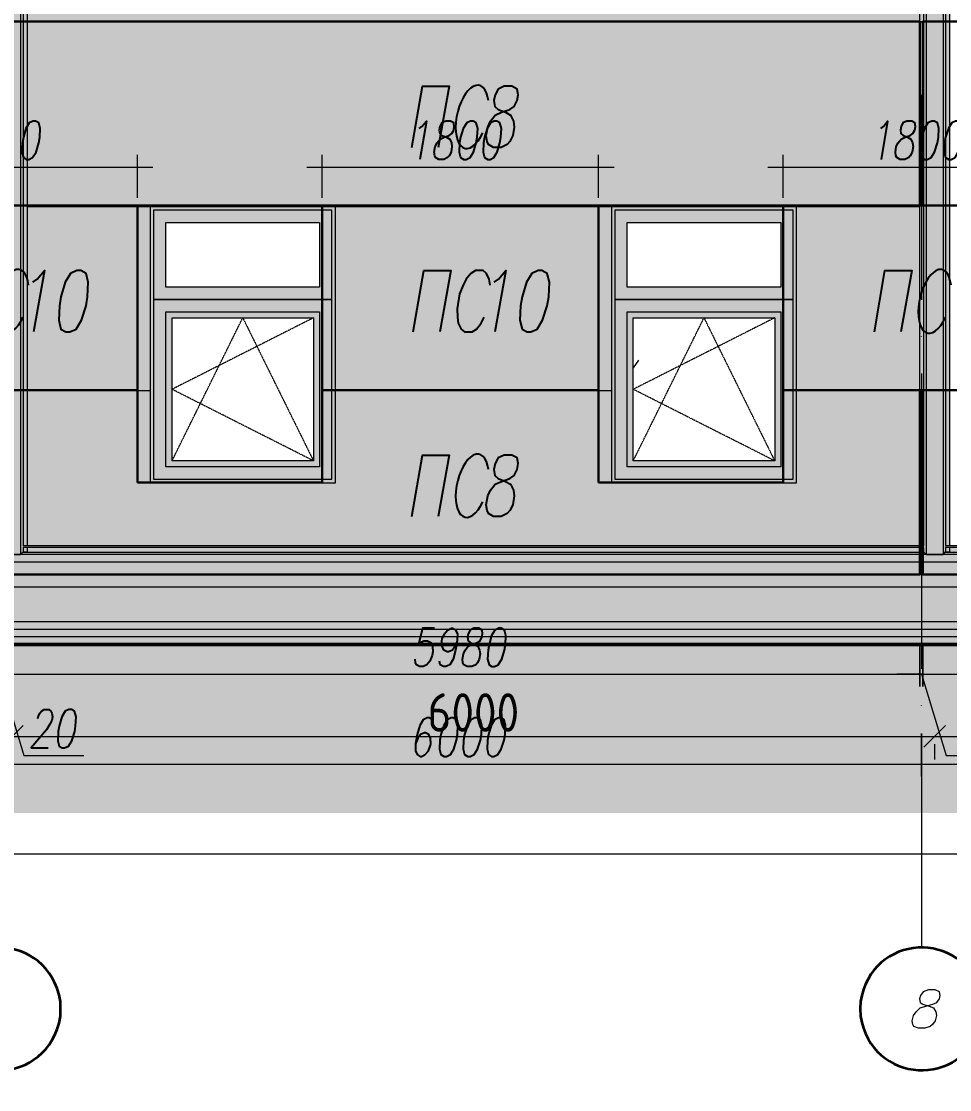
# Model space of a CAD drawing. Header units: millimetres. Extents: x 148937 to 2048786, y 870 to 351006.
# Drawn here: x 537531 to 543569, y 296877 to 303826 of the extents above; entities that cross this region are included whole.
import ezdxf

# ---------------------------------------------------------------- set-up
doc = ezdxf.new("R2010")
doc.units = ezdxf.units.MM
doc.linetypes.add('_ШТР__2__1_', pattern=[3, 2, -1])
doc.layers.get('Defpoints').update_dxf_attribs({"color": 4})
doc.layers.add('PDF _Геометрия', color=7, linetype='Continuous')
doc.layers.add('PDF _Сплошная заливка', color=7, linetype='Continuous', true_color=0x007eff)
for name, color, linetype, lineweight, true_color in [('Каркас_Импост', 7, 'Continuous', 9, 0x0080c0), ('Линии', 7, 'Continuous', 9, 0x00a600), ('Монтажный зазор', 7, 'Continuous', 9, 0x808040), ('Окна', 7, 'Continuous', 9, 0x0080c0), ('Открывание', 7, '_ШТР__2__1_', 9, 0x373737)]:
    doc.layers.add(name, color=color, linetype=linetype, lineweight=lineweight, true_color=true_color)
for name, color, linetype, lineweight in [('Обобщенные модели', 7, 'Continuous', 18), ('Перекрытия', 7, 'Continuous', 18), ('Размеры', 7, 'Continuous', 9), ('Стены', 7, 'Continuous', 18), ('Элементы узлов', 7, 'Continuous', 18)]:
    doc.layers.add(name, color=color, linetype=linetype, lineweight=lineweight)
doc.styles.add('GOST Common_1', font='GOST Common.ttf', dxfattribs={"width": 0.9, "height": 250})
doc.dimstyles.new('Основной_2_5_мм', dxfattribs={"dimscale": 304.8, "dimtxt": 251.428749, "dimasz": 0.463911, "dimexe": 0.492126, "dimexo": 0.492126, "dimgap": 0.098425, "dimtad": 1, "dimdec": 3, "dimrnd": 0.001, "dimdsep": 46, "dimtxsty": 'GOST Common_1', "dimblk1": 'OBLIQUE', "dimblk2": 'OBLIQUE', "dimsah": 1, "dimcen": 0.09, "dimdle": 0.492126, "dimazin": 2, "dimtfac": 1, "dimtdec": 4, "dimtix": 1, "dimtmove": 0, "dimatfit": 3, "dimfxl": 1, "dimtvp": 1, "dimtolj": 1, "dimtzin": 0, "dimlwd": 20, "dimlwe": 20, "dimarcsym": 2})

# ---------------------------------------------------------------- blocks, each defined once
blk = doc.blocks.new('102_Окно_1Створка_Ф_ГОСТ23166-99 - 1160х1750_1170_h-V9-_О__Ф__1-10__Южный')
at = {"layer": 'Каркас_Импост', "true_color": 0xf7fbf5}
h = blk.add_hatch(color=7, dxfattribs=at)
h.paths.add_polyline_path([(28040, 2095), (29080, 2095), (29080, 2675), (27920, 2675), (27920, 2095), (28000, 2095)], flags=0)
h.paths.add_polyline_path([(28000, 2175), (28000, 2595), (29000, 2595), (29000, 2175), (28040, 2175)], flags=0)
h = blk.add_hatch(color=7, dxfattribs=at)
h.paths.add_polyline_path([(28000, 925), (29080, 925), (29080, 2095), (27920, 2095), (27920, 925), (27970, 925)], flags=0)
h.paths.add_polyline_path([(28000, 1005), (28000, 2015), (29000, 2015), (29000, 1005), (28040, 1005)], flags=0)
h = blk.add_hatch(color=7, dxfattribs=at)
h.paths.add_polyline_path([(28000, 1005), (29000, 1005), (29000, 2015), (28000, 2015), (28000, 1222.3)], flags=0)
h.paths.add_polyline_path([(28960, 1045), (28040, 1045), (28040, 1975), (28960, 1975), (28960, 1518.8)], flags=0)
at = {"layer": 'Монтажный зазор', "true_color": 0x7f7f7f}
h = blk.add_hatch(color=8, dxfattribs=at)
h.paths.add_polyline_path([(29075, 900), (29100, 900), (29100, 2700), (27900, 2700), (27900, 900), (29030, 900)], flags=0)
h.paths.add_polyline_path([(27925, 925), (27920, 925), (27920, 2675), (29080, 2675), (29080, 925), (27970, 925)], flags=0)
at = {"layer": 'Каркас_Импост', "color": 7}
for p, q in [((27920, 2675), (27920, 2095)), ((29080, 2675), (27920, 2675)), ((29080, 2095), (29080, 2675)), ((28000, 2595), (29000, 2595)), ((28000, 2175), (28000, 2595)), ((29000, 2595), (29000, 2175)), ((29000, 2175), (28000, 2175)), ((27920, 2095), (29080, 2095)), ((27920, 2095), (27920, 925)), ((29080, 2095), (27920, 2095)), ((29080, 925), (29080, 2095)), ((28000, 2015), (29000, 2015)), ((28000, 1005), (28000, 2015)), ((28040, 1975), (28960, 1975)), ((28040, 1045), (28040, 1975)), ((28960, 1975), (28960, 1045)), ((29000, 2015), (29000, 1005)), ((28960, 1045), (28040, 1045)), ((29000, 1005), (28000, 1005)), ((27920, 925), (29080, 925))]:
    blk.add_line(p, q, dxfattribs=at)
at = {"layer": 'Открывание', "color": 7}
for p, q in [((28040, 1045), (28500, 1975)), ((28960, 1975), (28040, 1510)), ((28500, 1975), (28960, 1045)), ((28960, 1045), (28040, 1510))]:
    blk.add_line(p, q, dxfattribs=at)
blk = doc.blocks.new('102_Окно_1Створка_Ф_ГОСТ23166-99 - 1160х1750_1170_h-V10-_О__Ф__1-10__Южный')
at = {"layer": 'Каркас_Импост', "true_color": 0xf7fbf5}
h = blk.add_hatch(color=7, dxfattribs=at)
h.paths.add_polyline_path([(31960, 2095), (32080, 2095), (32080, 2675), (30920, 2675), (30920, 2095), (31574, 2095)], flags=0)
h.paths.add_polyline_path([(32000, 2175), (31000, 2175), (31000, 2595), (32000, 2595), (32000, 2396.7)], flags=0)
h = blk.add_hatch(color=7, dxfattribs=at)
h.paths.add_polyline_path([(32080, 925), (32080, 2095), (30920, 2095), (30920, 925), (32062.9, 925)], flags=0)
h.paths.add_polyline_path([(31000, 1005), (31000, 2015), (32000, 2015), (32000, 1005), (31040, 1005)], flags=0)
h = blk.add_hatch(color=7, dxfattribs=at)
h.paths.add_polyline_path([(31000, 1005), (32000, 1005), (32000, 2015), (31000, 2015), (31000, 1222.3)], flags=0)
h.paths.add_polyline_path([(31960, 1045), (31040, 1045), (31040, 1975), (31960, 1975), (31960, 1500)], flags=0)
at = {"layer": 'Монтажный зазор', "true_color": 0x7f7f7f}
h = blk.add_hatch(color=8, dxfattribs=at)
h.paths.add_polyline_path([(32030, 900), (32100, 900), (32100, 2700), (30900, 2700), (30900, 900), (32000, 900)], flags=0)
h.paths.add_polyline_path([(30925, 925), (30920, 925), (30920, 2675), (32080, 2675), (32080, 925), (30928, 925)], flags=0)
at = {"layer": 'Открывание', "linetype": 'Continuous'}
h = blk.add_hatch(dxfattribs=at)
h.set_pattern_fill('FP_1', style=0, pattern_type=2)
h.set_pattern_definition([(236.31, (995.8, 1244.6), (-1777.996, -3556.002), [641.07, -5769.6]), (236.31, (1031.34, 1137.9), (-1777.996, -3556.002), [384.64, -6026.03]), (236.31, (818, 1137.9), (-1777.996, -3556.002), [384.64, -6026.03])])
h.paths.add_polyline_path([(31960, 1045), (31960, 1975), (31040, 1975), (31040, 1045), (31574, 1045)], flags=0)
at = {"layer": 'Каркас_Импост', "color": 7}
for p, q in [((30920, 2675), (30920, 2095)), ((32080, 2675), (30920, 2675)), ((32080, 2095), (32080, 2675)), ((31000, 2595), (32000, 2595)), ((31000, 2175), (31000, 2595)), ((32000, 2595), (32000, 2175)), ((32000, 2175), (31000, 2175)), ((30920, 2095), (32080, 2095)), ((30920, 2095), (30920, 925)), ((32080, 2095), (30920, 2095)), ((32080, 925), (32080, 2095)), ((31000, 2015), (32000, 2015)), ((31000, 1005), (31000, 2015)), ((31040, 1975), (31960, 1975)), ((31040, 1045), (31040, 1975)), ((31960, 1975), (31960, 1045)), ((32000, 2015), (32000, 1005)), ((31960, 1045), (31040, 1045)), ((32000, 1005), (31000, 1005)), ((30920, 925), (32080, 925))]:
    blk.add_line(p, q, dxfattribs=at)
at = {"layer": 'Открывание', "color": 7}
for p, q in [((31040, 1045), (31500, 1975)), ((31960, 1975), (31040, 1510)), ((31500, 1975), (31960, 1045)), ((31960, 1045), (31040, 1510))]:
    blk.add_line(p, q, dxfattribs=at)
blk = doc.blocks.new('190_ФЭ_Цоколь_Типовой - ФЭ-Ц1_140х80-1285859-_О__Ф__1-10__Южный')
at = {"layer": 'Обобщенные модели', "true_color": 0x9ea0a1}
h = blk.add_hatch(color=253, dxfattribs=at)
h.paths.add_polyline_path([(32865.9, 481.8), (32928, 481.9), (32930.6, 491.4), (27069.4, 491.4), (27072, 481.8), (32720.4, 481.8)], flags=0)
h.paths.add_polyline_path([(20010, 481.8), (20928, 481.9), (20930.6, 491.4), (20000, 491.4), (20000, 481.8)], flags=0)
h.paths.add_polyline_path([(45048, 481.8), (45048, 481.9), (45050.6, 491.4), (39069.4, 491.4), (39072, 481.8), (44492.9, 481.8)], flags=0)
h.paths.add_polyline_path([(21072, 481.8), (26928, 481.9), (26930.6, 491.4), (21069.4, 491.4), (21072, 481.9)], flags=0)
h.paths.add_polyline_path([(38928, 481.8), (38928, 481.9), (38930.6, 491.4), (33069.4, 491.4), (33072, 481.8), (38875.5, 481.8)], flags=0)
h = blk.add_hatch(color=253, dxfattribs=at)
h.paths.add_polyline_path([(20000, 451.8), (20928, 452), (20928, 481.8), (20000, 481.8)], flags=0)
h.paths.add_polyline_path([(45048, 451.8), (45048, 481.8), (39072, 481.8), (39072, 451.8), (44492.9, 451.8)], flags=0)
h.paths.add_polyline_path([(21235.1, 451.8), (26928, 452), (26928, 481.8), (21072, 481.8), (21072, 451.8), (21124.5, 451.8)], flags=0)
h.paths.add_polyline_path([(38928.2, 451.8), (38928, 452), (38928, 481.8), (33072, 481.8), (33072, 451.8), (38928, 451.8)], flags=0)
h.paths.add_polyline_path([(27235.1, 451.8), (32928, 452), (32928, 481.8), (27072, 481.8), (27072, 451.8), (27124.5, 451.8)], flags=0)
for points in [[(45125, 434.8), (45064.7, 435), (45048, 451.8), (39071.8, 451.8), (39055, 435), (38945, 435), (38928, 451.8), (33071.8, 451.8), (33055, 435), (32945, 435), (32928, 451.8), (27071.8, 451.8), (27055, 435), (26945, 435), (26928, 451.8), (21071.8, 451.8), (21055, 435), (20945, 435), (20928, 451.8), (20000, 451.8), (20000, 434.8), (45065, 434.8)], [(20000, 384.8), (45294.9, 384.8), (45294.9, 434.8), (20000, 434.8)], [(33010, 305), (45433.1, 305), (45293.9, 384.8), (20000, 384.8), (20000, 305), (32990, 305)], [(45125, 225), (45433.1, 225), (45433.1, 305), (20000, 305), (20000, 225), (44492.9, 225)]]:
    blk.add_hatch(color=253, dxfattribs=at).paths.add_polyline_path(points, flags=0)
at = {"layer": 'Линии', "color": 7, "lineweight": 18}
for p, q in [((32902, 492.2), (27098, 492.2)), ((38902, 492.2), (33098, 492.2)), ((20000, 225), (45433.1, 225))]:
    blk.add_line(p, q, dxfattribs=at)
at = {"layer": 'Обобщенные модели'}
for p, q in [((32930.6, 491.4), (27069.4, 491.4)), ((38930.6, 491.4), (33069.4, 491.4)), ((45294.9, 434.8), (20000, 434.8)), ((32928, 481.8), (27072, 481.8)), ((27072, 451.8), (32928, 451.8)), ((38928, 481.8), (33072, 481.8)), ((33072, 451.8), (38928, 451.8)), ((45294.9, 384.8), (20000, 384.8)), ((45433.1, 305), (20000, 305))]:
    blk.add_line(p, q, dxfattribs=at)
blk = doc.blocks.new('190_ФЭ_Стена_Стык вертикальный - ФЭ-C1_110-1292203-_О__Ф__1-10__Южный')
at = {"layer": 'Обобщенные модели', "true_color": 0xcfd0cf}
for points in [[(20928, 492.1), (20928, 3900), (20902, 3900), (20902, 492.1)], [(20945, 435), (20945, 3900), (20928, 3900), (20928, 492.1), (20930.6, 491.4), (20928, 481.8), (20928.2, 451.8), (20940.6, 439.4)], [(20990, 435), (21055, 435), (21055, 3900), (20945, 3900), (20945, 435)], [(21055, 435), (21072, 452), (21072, 481.9), (21069.4, 491.4), (21072, 492.1), (21072, 3900), (21055, 3900), (21055, 439.4)], [(21098, 492.1), (21098, 3900), (21072, 3900), (21072, 492.1)]]:
    blk.add_hatch(color=254, dxfattribs=at).paths.add_polyline_path(points, flags=0)
at = {"layer": 'Линии', "color": 7, "lineweight": 18}
for p, q in [((20928, 3900), (20902, 3900)), ((20902, 3900), (20902, 491.4)), ((20945, 3900), (20928, 3900)), ((21055, 3900), (20945, 3900)), ((21072, 3900), (21055, 3900)), ((21098, 3900), (21072, 3900)), ((21098, 3900), (21098, 491.4)), ((20902, 481.9), (20902, 452)), ((20902, 452), (20928, 452)), ((20928, 452), (20945, 435)), ((20945, 435), (21055, 435)), ((21055, 435), (21072, 452)), ((21072, 452), (21098, 452)), ((21098, 481.9), (21098, 452))]:
    blk.add_line(p, q, dxfattribs=at)
at = {"layer": 'Обобщенные модели'}
for p, q in [((20928, 3900), (20928, 491.4)), ((20945, 3900), (20945, 435)), ((21055, 3900), (21055, 435)), ((21072, 3900), (21072, 491.4)), ((20928, 481.9), (20928, 452)), ((21072, 481.9), (21072, 452))]:
    blk.add_line(p, q, dxfattribs=at)
blk = doc.blocks.new('190_ФЭ_Стена_Стык вертикальный - ФЭ-C1_110-1292370-_О__Ф__1-10__Южный')
at = {"layer": 'Обобщенные модели', "true_color": 0xcfd0cf}
for points in [[(20915.9, 3900), (20928, 3900), (20928, 7500), (20902, 7500), (20902, 3900)], [(20928, 3900), (20945, 3900), (20945, 7500), (20928, 7500), (20928, 3925.7)], [(21055, 3900), (21055, 7500), (20945, 7500), (20945, 3900), (21010, 3900)], [(21055, 3900), (21072, 3900), (21072, 7500), (21055, 7500), (21055, 3919.4)], [(21077.4, 3900), (21098, 3900), (21098, 7500), (21072, 7500), (21072, 3900)]]:
    blk.add_hatch(color=254, dxfattribs=at).paths.add_polyline_path(points, flags=0)
at = {"layer": 'Линии', "color": 7, "lineweight": 18}
for p, q in [((20928, 7500), (20902, 7500)), ((20902, 7500), (20902, 3900)), ((20945, 7500), (20928, 7500)), ((21055, 7500), (20945, 7500)), ((21072, 7500), (21055, 7500)), ((21098, 7500), (21072, 7500)), ((21098, 7500), (21098, 3900)), ((20902, 3900), (20928, 3900)), ((20928, 3900), (20945, 3900)), ((20945, 3900), (21055, 3900)), ((21055, 3900), (21072, 3900)), ((21072, 3900), (21098, 3900))]:
    blk.add_line(p, q, dxfattribs=at)
at = {"layer": 'Обобщенные модели'}
for p, q in [((20928, 7500), (20928, 3900)), ((20945, 7500), (20945, 3900)), ((21055, 7500), (21055, 3900)), ((21072, 7500), (21072, 3900))]:
    blk.add_line(p, q, dxfattribs=at)
blk = doc.blocks.new('_Oblique')
at = {"color": 0, "linetype": 'ByBlock', "lineweight": -2}
blk.add_line((-0.5, -0.5), (0.5, 0.5), dxfattribs=at)
blk = doc.blocks.new('*D382')
at = {"layer": 'Defpoints', "color": 0, "transparency": 16777216}
for p in [(531471.1, 299422.6), (537471.1, 299275.4), (537471.1, 299175.4)]:
    blk.add_point(p, dxfattribs=at)
at = {"layer": 'Размеры', "color": 0, "lineweight": 20, "transparency": 16777216}
for p, q in [((531471.1, 299272.6), (531471.1, 299025.4)), ((531321.1, 299175.4), (537621.1, 299175.4)), ((537471.1, 299125.4), (537471.1, 299025.4))]:
    blk.add_line(p, q, dxfattribs=at)
at = {"layer": 'Размеры', "color": 0, "lineweight": 20, "transparency": 16777216, "xscale": 141.4, "yscale": 141.4, "zscale": 141.4, "rotation": 180}
blk.add_blockref('_Oblique', (531471.1, 299175.4), dxfattribs=at)
at = {"layer": 'Размеры', "color": 0, "lineweight": 20, "transparency": 16777216, "xscale": 141.4, "yscale": 141.4, "zscale": 141.4}
blk.add_blockref('_Oblique', (537471.1, 299175.4), dxfattribs=at)
at = {"layer": 'Размеры', "color": 0, "lineweight": 20, "transparency": 16777216, "insert": (534471.1, 299330.4), "char_height": 250, "width": 756.843, "attachment_point": 5, "style": 'GOST Common_1'}
blk.add_mtext('\\A1;6000', dxfattribs=at)
blk = doc.blocks.new('*D383')
at = {"layer": 'Defpoints', "color": 0, "transparency": 16777216}
for p in [(537471.1, 299275.4), (543471.1, 299275.4), (543471.1, 299175.4)]:
    blk.add_point(p, dxfattribs=at)
at = {"layer": 'Размеры', "color": 0, "lineweight": 20, "transparency": 16777216}
for p, q in [((537321.1, 299175.4), (543621.1, 299175.4)), ((537471.1, 299125.4), (537471.1, 299025.4)), ((543471.1, 299125.4), (543471.1, 299025.4))]:
    blk.add_line(p, q, dxfattribs=at)
at = {"layer": 'Размеры', "color": 0, "lineweight": 20, "transparency": 16777216, "xscale": 141.4, "yscale": 141.4, "zscale": 141.4, "rotation": 180}
blk.add_blockref('_Oblique', (537471.1, 299175.4), dxfattribs=at)
at = {"layer": 'Размеры', "color": 0, "lineweight": 20, "transparency": 16777216, "xscale": 141.4, "yscale": 141.4, "zscale": 141.4}
blk.add_blockref('_Oblique', (543471.1, 299175.4), dxfattribs=at)
at = {"layer": 'Размеры', "color": 0, "lineweight": 20, "transparency": 16777216, "insert": (540471.1, 299330.4), "char_height": 250, "width": 756.843, "attachment_point": 5, "style": 'GOST Common_1'}
blk.add_mtext('\\A1;6000', dxfattribs=at)
blk = doc.blocks.new('*D384')
at = {"layer": 'Defpoints', "color": 0, "transparency": 16777216}
for p in [(543471.1, 299275.4), (549471.1, 299275.4), (549471.1, 299175.4)]:
    blk.add_point(p, dxfattribs=at)
at = {"layer": 'Размеры', "color": 0, "lineweight": 20, "transparency": 16777216}
for p, q in [((543321.1, 299175.4), (549621.1, 299175.4)), ((543471.1, 299125.4), (543471.1, 299025.4)), ((549471.1, 299125.4), (549471.1, 299025.4))]:
    blk.add_line(p, q, dxfattribs=at)
at = {"layer": 'Размеры', "color": 0, "lineweight": 20, "transparency": 16777216, "xscale": 141.4, "yscale": 141.4, "zscale": 141.4, "rotation": 180}
blk.add_blockref('_Oblique', (543471.1, 299175.4), dxfattribs=at)
at = {"layer": 'Размеры', "color": 0, "lineweight": 20, "transparency": 16777216, "xscale": 141.4, "yscale": 141.4, "zscale": 141.4}
blk.add_blockref('_Oblique', (549471.1, 299175.4), dxfattribs=at)
at = {"layer": 'Размеры', "color": 0, "lineweight": 20, "transparency": 16777216, "insert": (546471.1, 299330.4), "char_height": 250, "width": 756.843, "attachment_point": 5, "style": 'GOST Common_1'}
blk.add_mtext('\\A1;6000', dxfattribs=at)

msp = doc.modelspace()

# ---------------------------------------------------------------- hatches: boundary and pattern name
at = {"layer": 'Перекрытия', "true_color": 0xb9d0cb}
for points in [[(556866.14665, 299822.64499), (555866.14665, 299872.64499), (531036.14665, 299872.64499), (531036.14665, 299822.64499), (556255.89411, 299822.64499)], [(556866.14665, 299772.69191), (556866.14665, 299822.64499), (531036.14665, 299822.64499), (531036.14665, 299772.69191), (556255.89411, 299772.69191)]]:
    msp.add_hatch(color=9, dxfattribs=at).paths.add_polyline_path(points, flags=0)
at = {"layer": 'Стены', "lineweight": 9, "true_color": 0xcfd0cf}
for points in [[(543373.14665, 303822.64499), (543373.14665, 305022.64499), (542571.14665, 305022.64499), (542571.14665, 304722.64499), (541371.14665, 304722.64499), (541371.14665, 305022.64499), (539571.14665, 305022.64499), (539571.14665, 304722.64499), (538371.14665, 304722.64499), (538371.14665, 305022.64499), (537569.14665, 305022.64499), (537569.14665, 303822.64499), (543337.01944, 303822.64499)], [(540753.2445, 302622.64499), (543373.14665, 302622.64499), (543373.14665, 303822.64499), (537569.14665, 303822.64499), (537569.14665, 302622.64499), (538169.46956, 302622.64499)], [(537766.23961, 300414.8425), (543373.14665, 300414.8425), (543373.14665, 301422.64499), (542571.14665, 301422.64499), (542571.14665, 300822.64499), (541371.14665, 300822.64499), (541371.14665, 301422.64499), (539571.14665, 301422.64499), (539571.14665, 300822.64499), (538371.14665, 300822.64499), (538371.14665, 301422.64499), (537569.14665, 301422.64499), (537569.14665, 300414.8425), (537595.64665, 300414.8425)]]:
    msp.add_hatch(color=254, dxfattribs=at).paths.add_polyline_path(points, flags=0)
h = msp.add_hatch(color=254, dxfattribs=at)
h.paths.add_polyline_path([(541371.14665, 301422.64499), (541371.14665, 302622.64499), (539571.14665, 302622.64499), (539571.14665, 301422.64499), (540753.2445, 301422.64499)], flags=0)
h.paths.add_polyline_path([(537595.64665, 301422.64499), (538371.14665, 301422.64499), (538371.14665, 302622.64499), (537569.14665, 302622.64499), (537569.14665, 301422.64499)], flags=0)
h.paths.add_polyline_path([(543373.14665, 301422.64499), (543373.14665, 302622.64499), (542571.14665, 302622.64499), (542571.14665, 301422.64499), (543346.64665, 301422.64499)], flags=0)
at = {"layer": 'Стены', "true_color": 0x9ea0a1}
msp.add_hatch(color=253, dxfattribs=at).paths.add_polyline_path([(530471.14665, 299922.64499), (555886.14665, 299922.64499), (555886.14665, 300147.64499), (530471.14665, 300147.64499), (530471.14665, 299970.5414)], flags=0)
at = {"layer": 'Стены', "true_color": 0xbabfc5}
msp.add_hatch(color=9, dxfattribs=at).paths.add_polyline_path([(531016.14665, 299822.64499), (531036.14665, 299822.64499), (531036.14665, 299872.64499), (555596.14665, 299872.64499), (555596.14665, 299922.64499), (530481.14665, 299922.64499), (530481.14665, 299872.64499), (531016.14665, 299872.64499)], flags=0)
at = {"layer": 'Элементы узлов', "true_color": 0xffffff}
msp.add_hatch(color=7, dxfattribs=at).paths.add_polyline_path([(507800.14665, 298677.63109), (557756.93578, 298677.63109), (557756.93578, 299774.69191), (507800.14665, 299774.69191)], flags=0)

# ---------------------------------------------------------------- linework, layer by layer
at = {"layer": 'PDF _Геометрия', "color": 152, "lineweight": 30, "true_color": 0x2776bb}
for points in [[(543376.35269, 303825.92493), (543376.35269, 302627.21386), (537397.83511, 302627.21386), (537397.83511, 303825.92493)], [(549376.35112, 303825.92493), (549376.35112, 302627.21386), (543395.68542, 302627.21386), (543395.68542, 303825.92493)], [(538287.20072, 302627.21469), (538287.20072, 301426.35536), (536486.98593, 301426.35536), (536486.98593, 302627.21469)], [(538287.20072, 300826.99908), (538287.20072, 302627.21386), (539488.06004, 302627.21386), (539488.06004, 300826.99908)], [(541286.12695, 302627.21469), (541286.12695, 301426.35536), (539488.06032, 301426.35536), (539488.06032, 302627.21469)], [(541286.12695, 300826.99908), (541286.12695, 302627.21386), (542486.98628, 302627.21386), (542486.98628, 300826.99908)], [(544287.19914, 302627.21469), (544287.19914, 301426.35536), (542486.98436, 301426.35536), (542486.98436, 302627.21469)]]:
    msp.add_lwpolyline(points, close=True, dxfattribs=at)
at = {"layer": 'PDF _Геометрия', "lineweight": 25}
for points in [[(540070.22928, 303005.30185), (540141.12079, 303404.87221), (540312.97901, 303404.87221), (540242.0875, 303005.30185)], [(540119.63869, 303129.89836), (540136.82451, 303142.78773), (540166.8997, 303177.15937), (540123.93515, 302927.96496)], [(543120.71307, 303129.89836), (543137.89889, 303142.78773), (543165.82585, 303177.15937), (543122.8613, 302927.96496)], [(537606.21183, 302128.82565), (537634.13879, 302148.1597), (537681.3998, 302206.16184), (537610.50829, 301806.59149)], [(540078.82184, 301806.59149), (540149.71336, 302206.16184), (540323.7198, 302206.16184), (540252.82829, 301806.59149)], [(540579.36038, 302109.4902), (540572.9157, 302148.1583), (540555.72988, 302186.8264), (540534.2476, 302206.16045), (540484.83837, 302206.16045), (540454.76318, 302186.8264), (540424.68799, 302148.1583), (540405.35394, 302109.4902), (540381.72343, 302053.63628), (540366.68584, 301956.96603), (540368.83407, 301901.11211), (540373.13052, 301862.44401), (540392.46457, 301823.77591), (540413.94685, 301806.59009), (540463.35609, 301806.59009), (540491.28305, 301823.77591), (540521.35824, 301862.44401), (540540.69229, 301901.11211)], [(540607.28621, 302128.82565), (540635.21317, 302148.1597), (540682.47418, 302206.16184), (540611.58266, 301806.59149)], [(543079.89622, 301806.59149), (543148.6395, 302206.16184), (543322.64595, 302206.16184), (543251.75443, 301806.59149)], [(540070.22928, 300605.7308), (540141.12079, 301005.30115), (540312.97901, 301005.30115), (540242.0875, 300605.7308)], [(540218.45752, 299879.63097), (540141.12132, 299879.63097), (540115.34259, 299772.21958), (540126.08373, 299785.10895), (540149.71423, 299795.85009), (540173.34473, 299795.85009), (540194.82701, 299785.10895), (540205.56815, 299761.47845), (540207.71638, 299724.95857), (540203.41992, 299701.32807), (540188.38233, 299664.8082), (540169.04828, 299641.17769), (540145.41777, 299630.43655), (540121.78727, 299630.43655), (540100.30499, 299641.17769), (540093.86031, 299654.06706), (540091.71208, 299677.69756)], [(540366.68357, 299795.84913), (540353.7942, 299761.47748), (540334.46015, 299735.69875), (540308.68142, 299724.95761), (540300.08851, 299724.95761), (540278.60623, 299735.69875), (540267.86509, 299761.47748), (540265.71687, 299795.84913), (540267.86509, 299808.73849), (540282.90269, 299843.11014), (540302.23674, 299866.74064), (540328.01547, 299879.63001), (540334.46015, 299879.63001), (540355.94243, 299866.74064), (540368.8318, 299843.11014), (540366.68357, 299795.84913), (540355.94243, 299735.69875), (540338.75661, 299677.6966), (540317.27433, 299641.17673), (540291.4956, 299630.43559), (540276.458, 299630.43559), (540254.97573, 299641.17673), (540250.67927, 299664.80724)], [(537638.43612, 299291.01649), (537640.58435, 299301.75763), (537651.32549, 299325.38813), (537662.06663, 299338.2775), (537679.25245, 299349.01864), (537709.32764, 299349.01864), (537722.217, 299338.2775), (537728.66169, 299325.38813), (537732.95814, 299301.75763), (537728.66169, 299278.12712), (537715.77232, 299254.49662), (537694.29004, 299217.97675), (537595.47157, 299099.82422), (537705.03118, 299099.82422)], [(540209.86277, 299258.7922), (540207.71454, 299282.4227), (540186.23227, 299295.31207), (540171.19467, 299295.31207), (540145.41594, 299282.4227), (540123.93366, 299245.90283), (540104.59961, 299187.90068), (540093.85847, 299127.75031), (540093.85847, 299080.4893), (540104.59961, 299056.85879), (540126.08189, 299043.96943), (540134.6748, 299043.96943), (540158.30531, 299056.85879), (540179.78758, 299080.4893), (540192.67695, 299117.00917), (540194.82518, 299127.75031), (540192.67695, 299164.27018), (540181.93581, 299187.90068), (540160.45353, 299198.64182), (540154.00885, 299198.64182), (540128.23012, 299187.90068), (540108.89607, 299164.27018), (540093.85847, 299127.75031)]]:
    msp.add_lwpolyline(points, dxfattribs=at)
for points in [[(540671.7326, 303404.87343), (540633.0645, 303385.53938), (540613.73045, 303349.01951), (540605.13754, 303310.35141), (540611.58223, 303271.68331), (540633.0645, 303252.34926), (540680.32551, 303235.16344), (540712.54893, 303215.82939), (540731.88298, 303177.16129), (540736.17943, 303138.4932), (540727.58652, 303082.63927), (540708.25247, 303043.97118), (540691.06665, 303024.63713), (540652.39855, 303005.30308), (540602.98932, 303005.30308), (540568.61767, 303024.63713), (540560.02476, 303043.97118), (540553.58008, 303082.63927), (540564.32122, 303138.4932), (540583.65527, 303177.16129), (540613.73045, 303215.82939), (540654.54678, 303235.16344), (540708.25247, 303252.34926), (540736.17943, 303271.68331), (540755.51348, 303310.35141), (540761.95817, 303349.01951), (540755.51348, 303385.53938), (540721.14184, 303404.87343)], [(537608.35997, 303177.16182), (537582.58124, 303166.42068), (537561.09896, 303129.90081), (537543.91314, 303071.89866), (537537.46846, 303035.37879), (537533.172, 302975.22841), (537543.91314, 302940.85677), (537563.24719, 302927.9674), (537580.43301, 302927.9674), (537604.06352, 302940.85677), (537627.69402, 302975.22841), (537644.87984, 303035.37879), (537651.32453, 303071.89866), (537653.47275, 303129.90081), (537644.87984, 303166.42068), (537623.39757, 303177.16182)], [(540291.49647, 303177.16182), (540265.71774, 303166.42068), (540252.82837, 303142.79018), (540248.53192, 303119.15967), (540252.82837, 303095.52917), (540265.71774, 303082.6398), (540295.79293, 303071.89866), (540317.2752, 303059.00929), (540328.01634, 303035.37879), (540330.16457, 303011.74828), (540325.86812, 302975.22841), (540312.97875, 302951.59791), (540302.23761, 302940.85677), (540278.60711, 302927.9674), (540246.38369, 302927.9674), (540224.90141, 302940.85677), (540220.60496, 302951.59791), (540216.3085, 302975.22841), (540222.75319, 303011.74828), (540235.64255, 303035.37879), (540254.9766, 303059.00929), (540280.75533, 303071.89866), (540312.97875, 303082.6398), (540330.16457, 303095.52917), (540343.05394, 303119.15967), (540347.35039, 303142.79018), (540343.05394, 303166.42068), (540321.57166, 303177.16182)], [(540452.61355, 303177.16182), (540428.98305, 303166.42068), (540405.35254, 303129.90081), (540388.16672, 303071.89866), (540381.72204, 303035.37879), (540379.57381, 302975.22841), (540388.16672, 302940.85677), (540409.649, 302927.9674), (540424.68659, 302927.9674), (540450.46532, 302940.85677), (540471.9476, 302975.22841), (540489.13342, 303035.37879), (540495.57811, 303071.89866), (540499.87456, 303129.90081), (540489.13342, 303166.42068), (540469.79937, 303177.16182)], [(540607.28621, 303177.16182), (540583.6557, 303166.42068), (540560.0252, 303129.90081), (540542.83938, 303071.89866), (540536.39469, 303035.37879), (540534.24647, 302975.22841), (540542.83938, 302940.85677), (540564.32165, 302927.9674), (540579.35925, 302927.9674), (540605.13798, 302940.85677), (540626.62026, 302975.22841), (540643.80608, 303035.37879), (540650.25076, 303071.89866), (540654.54722, 303129.90081), (540643.80608, 303166.42068), (540624.47203, 303177.16182)], [(543290.42271, 303177.16182), (543264.64398, 303166.42068), (543253.90284, 303142.79018), (543249.60638, 303119.15967), (543251.75461, 303095.52917), (543266.7922, 303082.6398), (543294.71916, 303071.89866), (543316.20144, 303059.00929), (543326.94258, 303035.37879), (543331.23903, 303011.74828), (543324.79435, 302975.22841), (543311.90499, 302951.59791), (543303.31207, 302940.85677), (543277.53334, 302927.9674), (543247.45815, 302927.9674), (543225.97588, 302940.85677), (543219.53119, 302951.59791), (543217.38297, 302975.22841), (543221.67942, 303011.74828), (543234.56879, 303035.37879), (543253.90284, 303059.00929), (543279.68157, 303071.89866), (543311.90499, 303082.6398), (543329.09081, 303095.52917), (543341.98017, 303119.15967), (543346.27663, 303142.79018), (543341.98017, 303166.42068), (543322.64612, 303177.16182)], [(543453.68793, 303177.16182), (543427.90919, 303166.42068), (543406.42692, 303129.90081), (543387.09287, 303071.89866), (543380.64818, 303035.37879), (543378.49996, 302975.22841), (543387.09287, 302940.85677), (543408.57514, 302927.9674), (543423.61274, 302927.9674), (543449.39147, 302940.85677), (543470.87375, 302975.22841), (543490.2078, 303035.37879), (543496.65248, 303071.89866), (543498.80071, 303129.90081), (543490.2078, 303166.42068), (543468.72552, 303177.16182)], [(543608.36058, 303177.16182), (543582.58185, 303166.42068), (543561.09957, 303129.90081), (543541.76553, 303071.89866), (543535.32084, 303035.37879), (543533.17261, 302975.22841), (543541.76553, 302940.85677), (543563.2478, 302927.9674), (543578.2854, 302927.9674), (543604.06413, 302940.85677), (543625.54641, 302975.22841), (543644.88046, 303035.37879), (543651.32514, 303071.89866), (543653.47337, 303129.90081), (543644.88046, 303166.42068), (543623.39818, 303177.16182)], [(537891.92542, 302206.16088), (537851.10909, 302186.82683), (537816.73745, 302128.82468), (537788.81049, 302034.30267), (537778.06935, 301976.30052), (537773.77289, 301881.7785), (537788.81049, 301823.77635), (537821.0339, 301806.59053), (537846.81264, 301806.59053), (537887.62896, 301823.77635), (537922.00061, 301881.7785), (537952.07579, 301976.30052), (537960.66871, 302034.30267), (537964.96516, 302128.82468), (537952.07579, 302186.82683), (537917.70415, 302206.16088)], [(540892.99979, 302206.16088), (540852.18347, 302186.82683), (540817.81182, 302128.82468), (540787.73664, 302034.30267), (540776.9955, 301976.30052), (540772.69904, 301881.7785), (540787.73664, 301823.77635), (540822.10828, 301806.59053), (540845.73879, 301806.59053), (540886.55511, 301823.77635), (540920.92676, 301881.7785), (540951.00194, 301976.30052), (540961.74308, 302034.30267), (540966.03954, 302128.82468), (540951.00194, 302186.82683), (540916.6303, 302206.16088)], [(540671.7326, 301005.30238), (540633.0645, 300985.96833), (540613.73045, 300949.44846), (540605.13754, 300910.78036), (540611.58223, 300872.11226), (540633.0645, 300852.77821), (540680.32551, 300833.44416), (540712.54893, 300816.25834), (540731.88298, 300777.59024), (540736.17943, 300738.92214), (540727.58652, 300680.91999), (540708.25247, 300644.40012), (540691.06665, 300625.06607), (540652.39855, 300605.73202), (540602.98932, 300605.73202), (540568.61767, 300625.06607), (540560.02476, 300644.40012), (540553.58008, 300680.91999), (540564.32122, 300738.92214), (540583.65527, 300777.59024), (540613.73045, 300816.25834), (540654.54678, 300833.44416), (540708.25247, 300852.77821), (540736.17943, 300872.11226), (540755.51348, 300910.78036), (540761.95817, 300949.44846), (540755.51348, 300985.96833), (540721.14184, 301005.30238)], [(540474.09495, 299879.63097), (540450.46445, 299866.7416), (540437.57508, 299843.1111), (540433.27863, 299819.48059), (540437.57508, 299795.85009), (540450.46445, 299785.10895), (540478.39141, 299772.21958), (540499.87369, 299761.47845), (540510.61482, 299735.69971), (540514.91128, 299712.06921), (540508.4666, 299677.69756), (540497.72546, 299654.06706), (540486.98432, 299641.17769), (540461.20559, 299630.43655), (540431.1304, 299630.43655), (540409.64812, 299641.17769), (540403.20344, 299654.06706), (540401.05521, 299677.69756), (540407.49989, 299712.06921), (540418.24103, 299735.69971), (540437.57508, 299761.47845), (540463.35382, 299772.21958), (540495.57723, 299785.10895), (540514.91128, 299795.85009), (540525.65242, 299819.48059), (540529.94887, 299843.1111), (540527.80065, 299866.7416), (540506.31837, 299879.63097)], [(540637.36236, 299879.63097), (540611.58363, 299866.7416), (540590.10135, 299832.36996), (540572.91553, 299772.21958), (540566.47084, 299735.69971), (540562.17439, 299677.69756), (540572.91553, 299641.17769), (540592.24958, 299630.43655), (540609.4354, 299630.43655), (540633.0659, 299641.17769), (540656.69641, 299677.69756), (540673.88223, 299735.69971), (540680.32691, 299772.21958), (540682.47514, 299832.36996), (540673.88223, 299866.7416), (540652.39995, 299879.63097)], [(537840.37005, 299349.01846), (537816.73955, 299338.27732), (537795.25727, 299301.75745), (537775.92322, 299241.60708), (537769.47854, 299207.23543), (537767.33031, 299147.08506), (537775.92322, 299110.56519), (537797.4055, 299099.82405), (537812.44309, 299099.82405), (537838.22182, 299110.56519), (537859.7041, 299147.08506), (537879.03815, 299207.23543), (537883.33461, 299241.60708), (537887.63106, 299301.75745), (537876.88992, 299338.27732), (537857.55587, 299349.01846)], [(540325.8689, 299295.31277), (540300.09017, 299282.4234), (540278.60789, 299245.90353), (540259.27384, 299187.90138), (540252.82916, 299151.38151), (540250.68093, 299091.23114), (540259.27384, 299056.85949), (540280.75612, 299043.97013), (540295.79371, 299043.97013), (540321.57245, 299056.85949), (540343.05472, 299091.23114), (540362.38877, 299151.38151), (540368.83346, 299187.90138), (540370.98168, 299245.90353), (540362.38877, 299282.4234), (540340.9065, 299295.31277)], [(540480.54156, 299295.31277), (540454.76283, 299282.4234), (540433.28055, 299245.90353), (540413.9465, 299187.90138), (540407.50182, 299151.38151), (540405.35359, 299091.23114), (540413.9465, 299056.85949), (540435.42878, 299043.97013), (540450.46637, 299043.97013), (540476.2451, 299056.85949), (540497.72738, 299091.23114), (540517.06143, 299151.38151), (540523.50611, 299187.90138), (540525.65434, 299245.90353), (540517.06143, 299282.4234), (540495.57915, 299295.31277)], [(540635.21203, 299295.31277), (540609.4333, 299282.4234), (540587.95102, 299245.90353), (540568.61697, 299187.90138), (540562.17229, 299151.38151), (540560.02406, 299091.23114), (540568.61697, 299056.85949), (540590.09925, 299043.97013), (540605.13684, 299043.97013), (540630.91558, 299056.85949), (540652.39785, 299091.23114), (540671.7319, 299151.38151), (540678.17659, 299187.90138), (540680.32481, 299245.90353), (540671.7319, 299282.4234), (540650.24963, 299295.31277)]]:
    msp.add_lwpolyline(points, close=True, dxfattribs=at)
at = {"layer": 'PDF _Геометрия', "color": 252, "lineweight": 5, "true_color": 0x989898}
for points in [[(543387.09339, 303349.0196), (543387.09339, 302014.97026)], [(543387.09339, 301776.51534), (543387.09339, 301778.66357)], [(543387.09339, 301535.91488), (543387.09339, 299615.39935)], [(543387.09339, 299376.94647), (543387.09339, 299379.0947)], [(543387.09339, 299136.34383), (543387.09339, 297802.29449)]]:
    msp.add_lwpolyline(points, dxfattribs=at)
at = {"layer": 'PDF _Геометрия', "color": 150, "lineweight": 9, "true_color": 0x007eff}
for points in [[(538287.20072, 302678.77142), (538287.20072, 302958.04102)], [(539488.05922, 302678.77142), (539488.05922, 302958.04102)], [(541286.12695, 302678.77142), (541286.12695, 302958.04102)], [(542486.98546, 302678.77142), (542486.98546, 302958.04102)], [(536388.16602, 302878.55721), (538386.01776, 302878.55721)], [(539387.09226, 302878.55721), (541387.09229, 302878.55721)], [(542386.01849, 302878.55721), (544386.01853, 302878.55721)], [(537296.86652, 299578.8804), (543477.31747, 299578.8804)], [(537387.09278, 299578.8804), (537546.06163, 299050.41638), (537937.03907, 299050.41638)], [(537397.83348, 299578.8804), (537546.06119, 299578.8804)], [(543376.35269, 299578.8804), (543225.97675, 299578.8804)], [(543296.86713, 299578.8804), (549477.31808, 299578.8804)], [(543376.35269, 299578.8804), (543395.68674, 299578.8804), (543376.35269, 299578.8804)], [(543387.09339, 299578.8804), (543546.06224, 299050.41638), (543937.03969, 299050.41638)], [(543395.68595, 299578.8804), (543546.06189, 299578.8804)]]:
    msp.add_lwpolyline(points, dxfattribs=at)
at = {"layer": 'PDF _Геометрия', "color": 152, "lineweight": 30, "true_color": 0x2776bb}
for points in [[(542486.98546, 301426.35536), (543376.35173, 301426.35536), (543376.35173, 300227.6443), (537397.83404, 300227.6443), (537397.83404, 301426.35536), (538287.20017, 301426.35536)], [(539488.05922, 301426.35536), (541286.12585, 301426.35536)], [(548486.98607, 301426.35536), (549376.35234, 301426.35536), (549376.35234, 300227.6443), (543395.6865, 300227.6443), (543395.6865, 301426.35536), (544287.20078, 301426.35536)]]:
    msp.add_lwpolyline(points, dxfattribs=at)
at = {"layer": 'PDF _Геометрия', "color": 150, "lineweight": 9, "true_color": 0x007eff}
for points in [[(543376.35269, 299499.3944), (543376.35269, 299778.664)], [(543395.68595, 299499.3944), (543395.68595, 299778.664)]]:
    msp.add_lwpolyline(points, close=True, dxfattribs=at)
at = {"layer": 'PDF _Геометрия', "color": 222, "lineweight": 9, "true_color": 0xdd00a5}
msp.add_lwpolyline([(543387.09339, 298915.0762), (543387.09339, 299194.3458)], close=True, dxfattribs=at)
for points in [[(537286.12582, 298994.56002), (543485.91114, 298994.56002)], [(543286.12643, 298994.56002), (549485.91175, 298994.56002)], [(510289.34964, 298410.244), (555485.91126, 298410.244)]]:
    msp.add_lwpolyline(points, dxfattribs=at)
at = {"layer": 'PDF _Геометрия', "color": 5, "lineweight": 35}
for points in [[(537775.92322, 297310.35089), (537784.51613, 297355.46367), (537786.66436, 297402.72468), (537784.51613, 297449.98569), (537775.92322, 297495.09847)], [(542989.6703, 297449.98569), (542987.52208, 297402.72468), (542989.6703, 297355.46367)]]:
    msp.add_lwpolyline(points, dxfattribs=at)
at = {"layer": 'PDF _Геометрия', "color": 252, "lineweight": 15, "true_color": 0x989898}
msp.add_lwpolyline([(543432.20434, 297527.32119), (543397.8327, 297514.43182), (543380.64687, 297490.80132), (543374.20219, 297467.17081), (543378.49865, 297443.54031), (543395.68447, 297432.79917), (543436.50079, 297419.9098), (543464.42775, 297409.16866), (543479.46535, 297383.38993), (543483.7618, 297359.75943), (543475.16889, 297325.38778), (543457.98307, 297301.75728), (543442.94548, 297288.86791), (543408.57383, 297278.12677), (543365.60928, 297278.12677), (543335.53409, 297288.86791), (543329.08941, 297301.75728), (543324.79295, 297325.38778), (543333.38586, 297359.75943), (543350.57169, 297383.38993), (543378.49865, 297409.16866), (543415.01852, 297419.9098), (543460.1313, 297432.79917), (543485.91003, 297443.54031), (543503.09585, 297467.17081), (543507.39231, 297490.80132), (543503.09585, 297514.43182), (543475.16889, 297527.32119)], close=True, dxfattribs=at)
at = {"layer": 'PDF _Геометрия', "lineweight": 25}
for centre, major_axis, ratio, start_param, end_param in [((540463.30419, 303204.77263), (-46.50714, -204.83708), 0.4725262149, 2.2157139297, 7.4263735021), ((537472.90459, 302005.96622), (-46.25225, -204.86736), 0.4723565146, 2.2035426587, 7.4262331383), ((543472.76122, 302004.73349), (-47.1903, -206.56389), 0.4662240876, 2.205502495, 7.4378150159), ((540463.30419, 300805.20158), (-46.5074, -204.83826), 0.4725262149, 2.2157139151, 7.4263735035)]:
    msp.add_ellipse(centre, major_axis=major_axis, ratio=ratio, start_param=start_param, end_param=end_param, dxfattribs=at)
at = {"layer": 'PDF _Геометрия', "color": 5, "lineweight": 35}
for points in [[(537775.92322, 297495.09847), (537658.23615, 297928.00216), (537057.98555, 297892.73542), (536989.67188, 297449.98569)], [(543775.92165, 297495.09847), (543658.23457, 297928.00216), (543057.98398, 297892.73542), (542989.6703, 297449.98569)], [(536989.67188, 297355.46367), (537057.98555, 296912.71394), (537658.23615, 296877.4472), (537775.92322, 297310.35089)], [(542989.6703, 297355.46367), (543057.98398, 296912.71394), (543658.23457, 296877.4472), (543775.92165, 297310.35089)]]:
    msp.add_open_spline(points, degree=3, dxfattribs=at)
at = {"layer": 'PDF _Сплошная заливка', "lineweight": 9, "transparency": 33554559}
for points in [[(538203.41887, 302811.96267), (538220.6047, 302794.77685), (538353.79481, 302960.19038)], [(538220.60618, 302794.77536), (538353.7963, 302960.1889), (538370.98212, 302945.1513)], [(539554.65594, 302960.18872), (539419.31759, 302794.77519), (539404.28, 302811.96101)], [(539569.69292, 302945.15174), (539554.65533, 302960.18933), (539419.31698, 302794.7758)], [(541204.49325, 302811.96267), (541219.53084, 302794.77685), (541354.86919, 302960.19038)], [(541219.53242, 302794.77536), (541354.87076, 302960.1889), (541369.90836, 302945.1513)], [(542553.57999, 302960.18872), (542420.38987, 302794.77519), (542403.20405, 302811.96101)], [(542570.7673, 302945.15174), (542553.58148, 302960.18933), (542420.39136, 302794.7758)], [(543294.71899, 299512.28368), (543309.75658, 299497.24609), (543442.9467, 299662.65962)], [(543294.71899, 299512.28368), (543309.75658, 299497.24609), (543442.9467, 299662.65962)], [(543309.75597, 299497.2467), (543442.94609, 299662.66023), (543460.13191, 299645.47441)], [(543309.75597, 299497.2467), (543442.94609, 299662.66023), (543460.13191, 299645.47441)], [(543464.42863, 299662.66006), (543329.09028, 299497.24652), (543314.05269, 299512.28412)], [(543464.42863, 299662.66006), (543329.09028, 299497.24652), (543314.05269, 299512.28412)], [(543479.4678, 299645.47494), (543464.4302, 299662.66076), (543329.09186, 299497.24722)], [(543479.4678, 299645.47494), (543464.4302, 299662.66076), (543329.09186, 299497.24722)]]:
    msp.add_solid(points, dxfattribs=at)
at = {"layer": 'PDF _Сплошная заливка', "color": 222, "lineweight": 9, "true_color": 0xdd00a5, "transparency": 33554559}
for points in [[(543303.31155, 298927.96548), (543320.49737, 298910.77966), (543453.68749, 299078.34142)], [(543453.68793, 299078.34186), (543320.49781, 298910.7801), (543303.31199, 298927.96592)], [(543320.49667, 298910.78036), (543453.68679, 299078.34212), (543468.72438, 299061.1563)], [(543468.72491, 299061.15674), (543453.68732, 299078.34256), (543320.4972, 298910.7808)]]:
    msp.add_solid(points, dxfattribs=at)
at = {"layer": 'Линии', "color": 7, "lineweight": 18}
for p, q in [((543373.14665, 303822.64499), (537569.14665, 303822.64499)), ((537569.14665, 302622.64499), (543373.14665, 302622.64499)), ((538371.14665, 300822.64499), (538371.14665, 302622.64499)), ((539571.14665, 302622.64499), (539571.14665, 300822.64499)), ((541371.14665, 300822.64499), (541371.14665, 302622.64499)), ((542571.14665, 302622.64499), (542571.14665, 300822.64499)), ((538371.14665, 301422.64499), (537569.14665, 301422.64499)), ((541371.14665, 301422.64499), (539571.14665, 301422.64499)), ((543373.14665, 301422.64499), (542571.14665, 301422.64499)), ((539571.14665, 300822.64499), (538371.14665, 300822.64499)), ((542571.14665, 300822.64499), (541371.14665, 300822.64499)), ((530471.14665, 299922.64499), (555886.14665, 299922.64499)), ((531036.14665, 299872.64499), (555866.14665, 299872.64499))]:
    msp.add_line(p, q, dxfattribs=at)
at = {"layer": 'Линии', "color": 7, "lineweight": 50}
msp.add_line((557752.93578, 299772.69191), (507796.14665, 299772.69191), dxfattribs=at)
at = {"layer": 'Перекрытия'}
msp.add_line((556866.14665, 299822.64499), (531036.14665, 299822.64499), dxfattribs=at)

# ---------------------------------------------------------------- block references
at = {"layer": 'Обобщенные модели'}
for name, p in [('190_ФЭ_Стена_Стык вертикальный - ФЭ-C1_110-1292370-_О__Ф__1-10__Южный', (516471.14665, 299922.64499)), ('190_ФЭ_Стена_Стык вертикальный - ФЭ-C1_110-1292370-_О__Ф__1-10__Южный', (522471.14665, 299922.64499)), ('190_ФЭ_Стена_Стык вертикальный - ФЭ-C1_110-1292203-_О__Ф__1-10__Южный', (516471.14665, 299922.64499)), ('190_ФЭ_Стена_Стык вертикальный - ФЭ-C1_110-1292203-_О__Ф__1-10__Южный', (522471.14665, 299922.64499)), ('190_ФЭ_Цоколь_Типовой - ФЭ-Ц1_140х80-1285859-_О__Ф__1-10__Южный', (510471.14665, 299922.64499))]:
    msp.add_blockref(name, p, dxfattribs=at)
at = {"layer": 'Окна', "color": 7}
for name in ['102_Окно_1Створка_Ф_ГОСТ23166-99 - 1160х1750_1170_h-V9-_О__Ф__1-10__Южный', '102_Окно_1Створка_Ф_ГОСТ23166-99 - 1160х1750_1170_h-V10-_О__Ф__1-10__Южный']:
    msp.add_blockref(name, (510471.14665, 299922.64499), dxfattribs=at)

# ---------------------------------------------------------------- dimensions: what is measured, and where the dimension line sits
at = {"layer": 'Размеры', "lineweight": 20}
for base, p1, p2, override, picture, middle in [((537471.14665, 299175.39729), (531471.14665, 299422.64499), (537471.14665, 299275.38219), {"dimpost": '<>', "dimfxl": 6001.806922}, '*D382', (534471.14665, 299330.39729)), ((543471.14665, 299175.39729), (537471.14665, 299275.38219), (543471.14665, 299275.38219), {"dimpost": '<>', "dimfxl": 6000}, '*D383', (540471.14665, 299330.39729)), ((549471.14665, 299175.39729), (543471.14665, 299275.38219), (549471.14665, 299275.38219), {"dimpost": '<>', "dimfxl": 6000}, '*D384', (546471.14665, 299330.39729))]:
    dim = msp.add_linear_dim(base=base, p1=p1, p2=p2, dimstyle='Основной_2_5_мм', override=override, dxfattribs=at)
    dim.commit()
    dim.dimension.update_dxf_attribs({"geometry": picture, "text_midpoint": middle})

doc.saveas('drawing.dxf')
